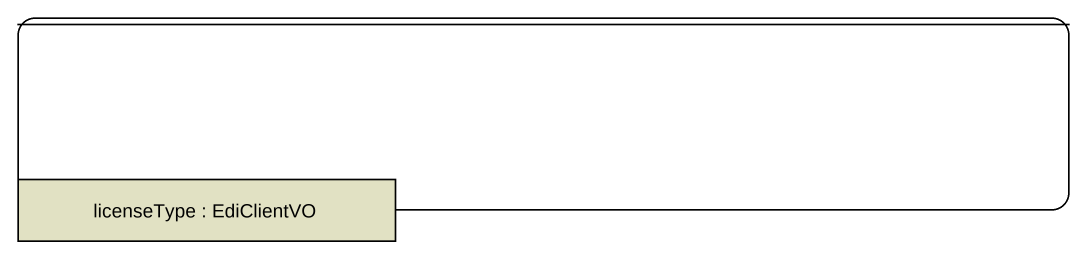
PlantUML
@startuml
hide empty description
state " " as state1 {
  state "licenseType : EdiClientVO" as licenseType <<object>> #E1E1C3
}
@enduml
